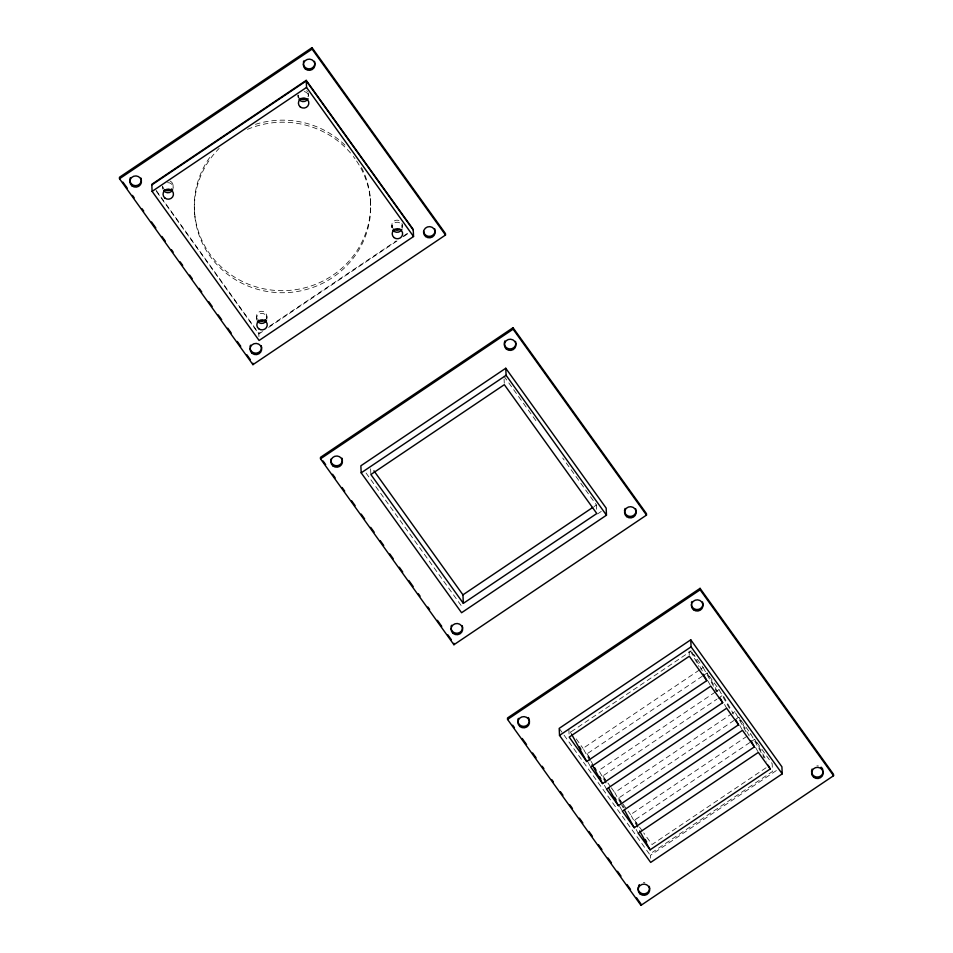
<?xml version="1.0" encoding="UTF-8"?>
<svg xmlns="http://www.w3.org/2000/svg" width="953" height="953" viewBox="0 0 953 953"><rect width="100%" height="100%" fill="white"/><g stroke="black" fill="none" stroke-linecap="round" stroke-linejoin="round"><path stroke-width="0.71" stroke-dasharray="4.76 3.57" d="M258.942 336.588L258.787 333.407L262.468 330.941M269.818 325.986L396.067 241.002M403.429 236.058L408.325 232.746M262.492 331.525L258.823 334.003L156.137 190.922M268.627 327.403L397.318 240.764M403.453 236.642L408.349 233.342M593.969 506.639L596.411 504.995L562.711 458.036M597.567 513.917L601.248 511.439M571.133 731.785L691.247 650.923M590.002 760.923L583.022 748.355L699.454 669.971M700.681 669.137L703.135 667.493L693.796 654.473M590.467 760.16L586.977 753.871L702.194 676.308M703.421 675.486L707.102 673.009L718.991 689.579L730.856 710.962M715.31 692.057L598.865 770.441L605.846 783.009M716.537 691.235L718.991 689.579M606.322 782.246L602.832 775.956L716.823 699.228M718.05 698.406L722.946 695.106M620.999 803.844L614.721 792.527L731.165 714.142M732.392 713.32L734.834 711.665M622.178 804.332L618.688 798.042L733.905 720.492M735.12 719.658L738.801 717.192L750.69 733.75L763.949 757.647M637.557 827.192L630.576 814.612L750.69 733.75M638.105 826.573L634.531 820.14L749.749 742.578M750.976 741.756L754.657 739.278L772.156 763.663L772.514 771.453L652.388 852.316M766.033 767.784L652.043 844.525L643.704 832.91M650.482 858.188L650.351 855.365L776.993 770.119M503.946 376.149L537.647 423.108M576.22 738.885L583.022 748.355M586.977 753.871L591.229 759.791M602.832 775.956L607.085 781.877M607.931 783.056L610.48 786.606M611.326 787.797L614.721 792.527M618.688 798.042L622.083 802.783M622.928 803.963L627.181 809.883M628.027 811.063L630.576 814.612M634.531 820.14L638.701 825.941M639.534 827.097L642.87 831.743M559.197 728.366L650.351 855.365M366.059 473.022L461.252 605.679L461.383 608.502M156.113 190.338L258.787 333.407M754.657 739.278L766.796 761.161M738.801 717.192L749.975 737.312M755.55 747.378L758.35 752.405M735.537 712.927L747.402 734.31M723.649 696.357L733.417 713.964M739.707 725.281L742.494 730.32M707.102 673.009L717.573 691.878M724.542 704.458L726.639 708.234M703.135 667.493L716.394 691.39M691.949 652.186L702.421 671.055M707.996 681.109L710.795 686.136M690.401 651.018L698.966 666.457M622.869 805.595L624.263 808.108M636.127 829.491L638.224 833.267M621.701 805.106L623.095 807.62M619.581 806.143L622.369 811.17M591.17 761.423L592.563 763.937M604.428 785.32L606.525 789.084M587.882 761.971L590.669 766.998M570.275 731.868L571.705 734.441M689.09 651.042L689.269 654.937M596.411 504.995L596.602 509.259M568.846 729.295L569.084 734.489M504.077 378.996L504.268 383.249M402.226 224.765L402.321 226.826M391.826 225.623L391.921 227.684A5.218 5.051 -2.6 0 1 397.377 222.216A5.218 5.051 -2.6 0 1 402.249 228.136M370.288 198.153L370.383 200.213M370.574 203.728L370.669 205.777M370.61 468.828L370.872 474.523M308.438 94.085L308.534 96.134M298.134 97.003L298.039 94.943A5.218 5.051 -2.6 0 0 298.944 97.397M266.852 315.896L266.947 317.945M256.452 316.753L256.548 318.814M194.317 207.111L194.412 209.172M194.603 212.686L194.698 214.735M173.065 185.204L173.16 187.264M162.665 186.061L162.76 188.122M816.864 765.878A5.801 5.611 -2.6 0 1 818.377 765.938M643.358 882.669A5.801 5.611 -2.6 0 1 644.871 882.74M256.833 320.101A5.218 5.051 -2.6 0 1 261.313 313.346A5.218 5.051 -2.6 0 1 266.888 319.267M163.046 189.409A5.218 5.051 -2.6 0 1 162.82 186.812M167.525 182.666A5.218 5.051 -2.6 0 1 173.089 188.587M361.485 167.43A88.152 85.258 -2.6 0 1 333.431 274.821A88.152 85.258 -2.6 0 1 219.476 265.268A88.152 85.258 -2.6 0 1 211.626 154.862M255.44 124.331A88.152 85.258 -2.6 0 1 345.748 145.904M170.099 181.07A5.218 5.051 -2.6 0 1 172.588 187.777M163.571 188.527A5.218 5.051 -2.6 0 1 162.951 187.36M308.153 92.798A5.218 5.051 -2.6 0 1 307.962 96.658M306.616 90.654A5.218 5.051 -2.6 0 1 307.521 91.619M257.37 319.207A5.218 5.051 -2.6 0 1 261.229 311.286A5.218 5.051 -2.6 0 1 266.375 318.469M401.94 223.478A5.218 5.051 -2.6 0 1 401.749 227.338M392.731 228.089A5.218 5.051 -2.6 0 1 394.054 221.048A5.218 5.051 -2.6 0 1 401.32 222.311M298.42 98.29A5.218 5.051 -2.6 0 1 298.194 95.681M304.257 91.595A5.218 5.051 -2.6 0 1 308.462 97.456M356.601 161.021A88.152 85.258 -2.6 0 1 335.849 275.226A88.152 85.258 -2.6 0 1 216.617 264.267A88.152 85.258 -2.6 0 1 219.166 148.394M247.446 129.358A88.152 85.258 -2.6 0 1 351.55 154.231M353.313 156.435A88.152 85.258 -2.6 0 1 354.992 158.698"/><path stroke-width="1.43" d="M312.024 47.65L119.447 177.282L119.518 178.747L252.938 364.654L445.504 235.022L445.444 233.556L312.024 47.65L312.084 49.115L445.504 235.022M119.518 178.747L312.084 49.115M306.235 80.362L151.789 184.322L152.111 191.374L259.109 340.471L413.554 236.511L413.233 229.447L306.235 80.362L306.556 87.414L413.554 236.511M151.825 184.906L306.258 80.945L413.257 230.042M152.111 191.374L306.556 87.414M513.024 327.725L320.458 457.357L320.518 458.822L453.938 644.728L646.503 515.096L646.444 513.631L513.024 327.725L513.095 329.19L646.503 515.096M320.518 458.822L513.095 329.19M505.769 368.251L360.865 465.791L361.187 472.843L461.574 612.731L606.477 515.192L606.168 508.128L505.769 368.251L506.091 375.303L606.477 515.192M361.187 472.843L506.091 375.303M463.337 603.356L370.872 474.523L504.328 384.678L596.804 513.524L463.337 603.356L462.944 594.839L592.742 507.461M700.062 588.346L507.496 717.978L507.556 719.444L640.976 905.35L833.553 775.718L833.482 774.253L700.062 588.346L700.133 589.812L833.553 775.718M507.556 719.444L700.133 589.812M690.758 639.808L559.197 728.366L559.518 735.418L650.673 862.417L782.222 773.86L781.913 766.808L690.758 639.808L691.08 646.861L782.222 773.86M559.518 735.418L691.08 646.861M706.828 680.621L689.329 656.236L569.203 737.086L586.703 761.483L706.828 680.621L703.254 674.188M722.684 702.706L710.795 686.136L590.669 766.998L602.558 783.569L722.684 702.706L719.884 697.679M738.527 724.792L726.639 708.234L606.525 789.084L618.414 805.654L738.527 724.792L735.74 719.765M754.383 746.878L742.494 730.32L622.369 811.17L634.257 827.74L754.383 746.878L750.893 740.588M770.238 768.976L758.35 752.405L638.224 833.267L650.113 849.826L770.238 768.976L768.142 765.199M373.933 470.806L462.944 594.839M122.913 182.106L127.249 188.146M132.443 195.389L134.182 197.795M141.973 208.671L143.712 211.078M151.503 221.942L155.839 227.981M161.903 236.427L165.369 241.264M171.433 249.71L173.16 252.128M180.093 261.777L182.69 265.399M189.623 275.06L192.22 278.681M199.153 288.342L201.75 291.963M208.683 301.613L212.15 306.449M218.213 314.895L221.68 319.72M227.743 328.177L231.21 333.002M237.273 341.448L240.74 346.284M246.803 354.73L250.27 359.567M323.055 460.978L325.652 464.599M332.585 474.249L335.182 477.882M342.115 487.531L344.712 491.152M351.645 500.813L355.112 505.638M361.175 514.096L364.642 518.92M370.705 527.366L374.172 532.203M380.235 540.649L383.702 545.473M389.765 553.931L393.22 558.756M399.295 567.202L402.75 572.038M408.825 580.484L413.149 586.524M418.355 593.767L420.082 596.173M427.885 607.037L429.612 609.455M437.415 620.32L441.739 626.359M447.803 634.805L451.269 639.642M512.69 725.221L514.429 727.639M522.22 738.504L526.556 744.531M532.62 752.989L536.086 757.814M542.15 766.26L543.877 768.678M551.68 779.542L553.407 781.96M560.34 791.609L562.937 795.231M569.87 804.892L572.467 808.513M579.4 818.174L582.867 822.999M588.93 831.445L592.397 836.281M598.46 844.727L601.927 849.552M607.99 858.01L611.457 862.834M617.52 871.292L620.987 876.117M627.05 884.563L630.517 889.399M636.58 897.845L640.916 903.885L640.976 905.35M645.252 839.438L646.682 842.011M639.642 830.956L650.113 849.826M624.489 810.133L634.257 827.74M614.697 797.339L616.091 799.853M608.645 788.048L618.414 805.654M594.66 767.701L596.054 770.227M599.544 776.504L600.938 779.03M592.087 764.699L602.558 783.569M579.507 746.878L580.901 749.392M571.705 734.441L586.703 761.483M453.866 643.263L453.938 644.728M252.867 363.188L252.938 364.654M702.599 602.058A5.801 5.611 -2.6 0 1 698.358 609.443A5.801 5.611 -2.6 0 1 691.354 604.44M691.425 602.987A5.801 5.611 -2.6 0 1 691.89 601.581M528.403 717.549A5.801 5.611 -2.6 0 1 525.591 726.043A5.801 5.611 -2.6 0 1 517.848 721.242M517.932 719.777A5.801 5.611 -2.6 0 1 518.384 718.383M823.118 770.989A5.801 5.611 -2.6 0 1 816.304 776.993A5.801 5.611 -2.6 0 1 812.099 769.083M821.093 767.177A5.801 5.611 -2.6 0 1 822.808 769.559M649.303 886.35A5.801 5.611 -2.6 0 1 644.311 893.854A5.801 5.611 -2.6 0 1 638.129 887.279M638.593 885.873A5.801 5.611 -2.6 0 1 639.415 884.646M515.549 341.436A5.801 5.611 -2.6 0 1 509.819 348.953A5.801 5.611 -2.6 0 1 504.852 340.96M342.044 458.226A5.801 5.611 -2.6 0 1 337.064 465.731A5.801 5.611 -2.6 0 1 330.882 459.155M635.758 508.938A5.801 5.611 -2.6 0 1 630.016 516.443A5.801 5.611 -2.6 0 1 625.061 508.461M462.253 625.728A5.801 5.611 -2.6 0 1 458.024 633.114A5.801 5.611 -2.6 0 1 451.019 628.11M451.091 626.657A5.801 5.611 -2.6 0 1 451.555 625.251M266.471 320.518A5.218 5.051 -2.6 0 1 257.453 321.268M401.832 229.399A5.218 5.051 -2.6 0 1 392.827 230.138M172.684 189.838A5.218 5.051 -2.6 0 1 163.666 190.588M314.55 61.361A5.801 5.611 -2.6 0 1 310.321 68.747A5.801 5.611 -2.6 0 1 303.316 63.744M303.388 62.29A5.801 5.611 -2.6 0 1 303.852 60.885M171.85 188.885A5.218 5.051 -2.6 0 1 164.488 189.492M306.211 98.647A5.218 5.051 -2.6 0 1 299.861 98.373M265.637 319.577A5.218 5.051 -2.6 0 1 258.275 320.184M399.998 229.339A5.218 5.051 -2.6 0 1 393.649 229.054M141.044 178.151A5.801 5.611 -2.6 0 1 135.302 185.668A5.801 5.611 -2.6 0 1 130.347 177.687M434.759 228.863A5.801 5.611 -2.6 0 1 430.53 236.249A5.801 5.611 -2.6 0 1 423.525 231.245M261.253 345.653A5.801 5.611 -2.6 0 1 257.024 353.039A5.801 5.611 -2.6 0 1 250.02 348.036M250.091 346.582A5.801 5.611 -2.6 0 1 250.556 345.177M308.045 98.707A5.218 5.051 -2.6 0 1 299.039 99.457M640.154 894.021A5.801 5.611 -2.6 0 0 649.612 890.71A5.801 5.611 -2.6 0 0 641.953 884.455A5.801 5.611 -2.6 0 0 640.154 894.021M519.945 726.52A5.801 5.611 -2.6 0 0 529.403 723.22A5.801 5.611 -2.6 0 0 521.744 716.954A5.801 5.611 -2.6 0 0 519.945 726.52M693.45 609.729A5.801 5.611 -2.6 0 0 702.909 606.418A5.801 5.611 -2.6 0 0 695.249 600.164A5.801 5.611 -2.6 0 0 693.45 609.729M813.659 777.231A5.801 5.611 -2.6 0 0 823.118 773.919A5.801 5.611 -2.6 0 0 815.458 767.665A5.801 5.611 -2.6 0 0 813.659 777.231M453.116 633.4A5.801 5.611 -2.6 0 0 462.574 630.088A5.801 5.611 -2.6 0 0 454.915 623.834A5.801 5.611 -2.6 0 0 453.116 633.4M332.907 465.898A5.801 5.611 -2.6 0 0 342.365 462.598A5.801 5.611 -2.6 0 0 334.706 456.332A5.801 5.611 -2.6 0 0 332.907 465.898M506.412 349.108A5.801 5.611 -2.6 0 0 515.871 345.796A5.801 5.611 -2.6 0 0 508.211 339.542A5.801 5.611 -2.6 0 0 506.412 349.108M626.621 516.597A5.801 5.611 -2.6 0 0 636.08 513.298A5.801 5.611 -2.6 0 0 628.408 507.032A5.801 5.611 -2.6 0 0 626.621 516.597M252.116 353.325A5.801 5.611 -2.6 0 0 261.575 350.013A5.801 5.611 -2.6 0 0 253.903 343.759A5.801 5.611 -2.6 0 0 252.116 353.325M131.907 185.823A5.801 5.611 -2.6 0 0 141.366 182.523A5.801 5.611 -2.6 0 0 133.694 176.257A5.801 5.611 -2.6 0 0 131.907 185.823M305.413 69.033A5.801 5.611 -2.6 0 0 314.871 65.721A5.801 5.611 -2.6 0 0 307.2 59.467A5.801 5.611 -2.6 0 0 305.413 69.033M425.622 236.523A5.801 5.611 -2.6 0 0 435.068 233.223A5.801 5.611 -2.6 0 0 427.409 226.957A5.801 5.611 -2.6 0 0 425.622 236.523M258.668 328.714A5.218 5.051 -2.6 0 0 267.174 325.735A5.218 5.051 -2.6 0 0 260.276 320.101A5.218 5.051 -2.6 0 0 258.668 328.714M394.042 237.583A5.218 5.051 -2.6 0 0 402.547 234.605A5.218 5.051 -2.6 0 0 395.65 228.97A5.218 5.051 -2.6 0 0 394.042 237.583M300.255 106.903A5.218 5.051 -2.6 0 0 308.76 103.925A5.218 5.051 -2.6 0 0 301.863 98.29A5.218 5.051 -2.6 0 0 300.255 106.903M164.881 198.021A5.218 5.051 -2.6 0 0 173.386 195.055A5.218 5.051 -2.6 0 0 166.489 189.421A5.218 5.051 -2.6 0 0 164.881 198.021"/></g></svg>
